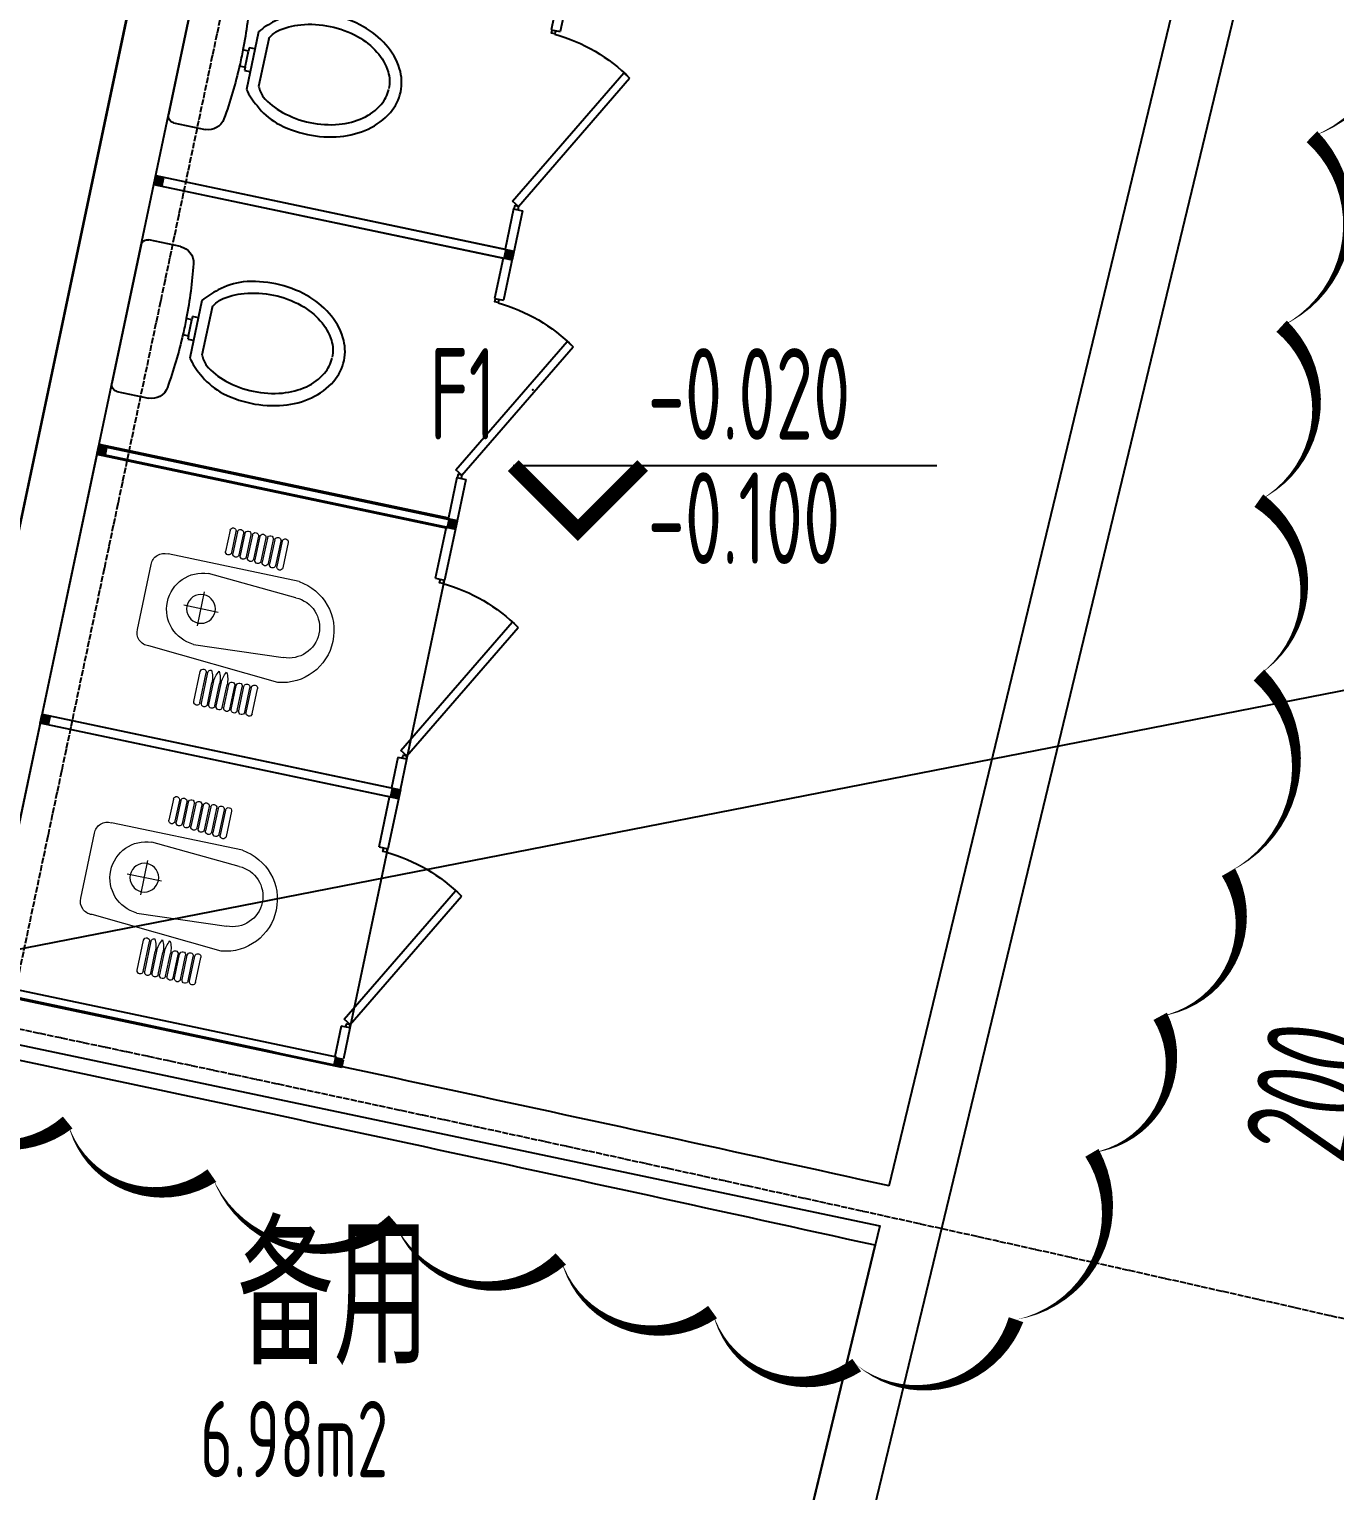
# Model space of a CAD drawing. Header units: millimetres. Extents: x 11639278 to 23698211, y -13072636 to -5537337.
# Drawn here: x 11841539 to 11845818, y -6398141 to -6393351 of the extents above; entities that cross this region are included whole.
import ezdxf
from ezdxf.enums import TextEntityAlignment as Align

# ---------------------------------------------------------------- set-up
doc = ezdxf.new("R2010")
doc.units = ezdxf.units.MM
doc.header["$LTSCALE"] = 10
for name, pattern in [('A2-RD-F1（少）$0$AUDIT_I_130807214254-2', [0]), ('A2-RG-AXIS$0$CENTER', [2, 1.25, -0.25, 0.25, -0.25]), ('A2-RG-AXIS$0$DOTE', [2.4200000000000004, 2, -0.2, 0.02, -0.2])]:
    doc.linetypes.add(name, pattern=pattern)
for name, color, linetype in [('A2-RB-F1$0$A-DIMS-100', 1, 'Continuous'), ('A2-RD-F1（少）$0$A-1-1-X-toilel$0$A-FIXT', 55, 'Continuous'), ('A2-RD-F1（少）$0$B1-WC-FIXT', 55, 'A2-RD-F1（少）$0$AUDIT_I_130807214254-2'), ('A2-RG-AXIS$0$A-GRID', 1, 'A2-RG-AXIS$0$CENTER'), ('A2-RI-F1$0$$3$A-WALL', 7, 'Continuous'), ('A2-RI-F1$0$A-1-1-X-toilel$0$A-FIXT', 55, 'Continuous'), ('A2-RI-F1$0$A-SYMB', 4, 'Continuous'), ('A2-RI-F1$0$A-SYMB-AREA', 4, 'Continuous'), ('A2-RI-F1$0$A-SYMB-NAME', 4, 'Continuous'), ('A2-RI-F1$0$A-WALL', 7, 'Continuous'), ('A2-RS-F1$0$A-HATH-GRAY', 8, 'Continuous')]:
    doc.layers.add(name, color=color, linetype=linetype)
doc.layers.add('A2-RD-F1（少）$0$A-X-AREA', color=6, linetype='Continuous', plot=False)
doc.styles.add('A2-RB-F1$0$XD2008', font='hzs.shx', dxfattribs={"width": 0.7, "bigfont": 'hztxt.shx'})
doc.styles.add('A2-RI-F1$0$ECADI', font='hzs.shx', dxfattribs={"width": 0.7, "bigfont": 'hztxt.shx'})
doc.styles.add('A2-RI-F1$0$XD2008', font='hzs.shx', dxfattribs={"width": 0.7, "bigfont": 'hztxt.shx'})
doc.dimstyles.new('A2-RB-F1$0$XD100$0', dxfattribs={"dimscale": 100, "dimtxt": 3.5, "dimasz": 1, "dimexe": 1, "dimexo": 2, "dimgap": 0.5, "dimtad": 1, "dimdec": 0, "dimdsep": 46, "dimtxsty": 'A2-RB-F1$0$XD2008', "dimblk1": 'A2-RB-F1$0$_ArchTick', "dimblk2": 'A2-RB-F1$0$_ArchTick', "dimsah": 1, "dimcen": 2.5, "dimclrt": 4, "dimaunit": 1, "dimadec": 0, "dimazin": 0, "dimtfac": 1, "dimtdec": 0, "dimtix": 1, "dimtmove": 1, "dimatfit": 3, "dimfxl": 0, "dimtolj": 1, "dimtzin": 0, "dimarcsym": 0})

# ---------------------------------------------------------------- blocks, each defined once
blk = doc.blocks.new('A2-RS-F1')
at = {"layer": 'A2-RS-F1$0$A-HATH-GRAY', "ltscale": 3}
h = blk.add_hatch(color=256, dxfattribs=at)
h.paths.add_polyline_path([(11790490.65924199, -6377046.489880169), (11789491.3032713, -6377010.621266499), (11789445.17112454, -6378310.198236045), (11790444.54168875, -6378345.673232787)], flags=16)
h.paths.add_polyline_path([(11794711.10463453, -6377235.625744862), (11794112.34099576, -6377197.127629422), (11794061.00455762, -6377995.566517969), (11794659.76819639, -6378034.064633409)], flags=0)
h.paths.add_polyline_path([(11794483.29897179, -6380778.701711025), (11793884.53533302, -6380740.203595584), (11793833.19889488, -6381538.642484131), (11794431.96253365, -6381577.140599572)], flags=0)
h.paths.add_polyline_path([(11793886.50934744, -6390060.608707702), (11793287.74570867, -6390022.110592261), (11793236.40927053, -6390820.549480808), (11793835.1729093, -6390859.047596249)], flags=0)
h.paths.add_polyline_path([(11793658.70338243, -6393603.689374982), (11793059.93974367, -6393565.191259542), (11793008.60330553, -6394363.630148089), (11793607.36694429, -6394402.128263529)], flags=0)
h.paths.add_polyline_path([(11789926.49201458, -6392936.47777631), (11788927.13604389, -6392900.609162641), (11788881.00389713, -6394200.186132187), (11789880.37446134, -6394235.661128929)], flags=16)
h.paths.add_polyline_path([(11781272.00868585, -6392739.216309976), (11780272.03490172, -6392732.050791884), (11780263.22846494, -6394032.416479454), (11781263.2055371, -6394039.188123904)], flags=16)
h.paths.add_polyline_path([(11772615.42466172, -6392790.735593002), (11771615.65744847, -6392812.286298356), (11771644.19337135, -6394112.368671072), (11772643.95256158, -6394090.42416007)], flags=16)
h.paths.add_polyline_path([(11771835.59331268, -6400549.446265211, 1), (11772735.59328884, -6400549.446265211, 1)])
h.paths.add_polyline_path([(11789601.82287498, -6400663.664113253, 1), (11788701.82289882, -6400663.664113253, 1)], flags=0)
h.paths.add_polyline_path([(11797125.53371406, -6401083.915709294, 1), (11798025.53369022, -6401083.915709294, 1)], flags=0)
h.paths.add_polyline_path([(11772266.5069368, -6376894.564468444), (11771266.73972355, -6376916.115173798), (11771295.27564643, -6378216.197546514), (11772295.03483666, -6378194.253035512)], flags=16)
h.paths.add_polyline_path([(11781379.67783259, -6376839.580862745), (11780379.70404846, -6376832.415344653), (11780370.89761168, -6378132.781032223), (11781370.87468383, -6378139.552676673)], flags=16)
h.paths.add_polyline_path([(11752826.49415712, -6385565.984623466), (11752029.01344788, -6385629.423715467), (11752187.61117789, -6387623.125488561), (11752985.09188712, -6387559.68639656)], flags=17)
h.paths.add_polyline_path([(11757362.77734912, -6385212.863826217), (11756565.29663988, -6385276.302918219), (11756723.90089429, -6387270.086708404), (11757521.23378404, -6387204.789405802)], flags=17)
h.paths.add_polyline_path([(11762965.14824347, -6393140.851265624), (11763031.00361343, -6394439.578159787), (11764029.72045525, -6394388.935590206), (11763963.86508529, -6393090.208696045)])
h.paths.add_polyline_path([(11793008.60330553, -6394363.630148089), (11793607.36694429, -6394402.128263529), (11793658.70338243, -6393603.689374982), (11793059.93974367, -6393565.191259542)], flags=17)
h.paths.add_polyline_path([(11793236.40927053, -6390820.549480808), (11793835.1729093, -6390859.047596249), (11793886.50934744, -6390060.608707702), (11793287.74570867, -6390022.110592261)], flags=17)
h.paths.add_polyline_path([(11793833.19889488, -6381538.642484131), (11794431.96253365, -6381577.140599572), (11794483.29897179, -6380778.701711025), (11793884.53533302, -6380740.203595584)], flags=17)
h.paths.add_polyline_path([(11794061.00455762, -6377995.566517969), (11794659.76819639, -6378034.064633409), (11794711.10463453, -6377235.625744862), (11794112.34099576, -6377197.127629422)], flags=17)
h.paths.add_polyline_path([(11762159.93138714, -6377261.253480596), (11762225.7867571, -6378559.980374758), (11763224.50359892, -6378509.337805177), (11763158.64822897, -6377210.610911016)], flags=17)
edge = h.paths.add_edge_path(flags=16)
edge.add_arc((11772285.59330076, -6400549.446265211), 449.999988079071, 0, 360)
edge = h.paths.add_edge_path(flags=16)
edge.add_arc((11789151.8228869, -6400663.664113253), 449.999988079071, 0, 360)
edge = h.paths.add_edge_path()
edge.add_arc((11763856.97305767, -6400855.586584635), 449.999988079071, 0, 360)
edge = h.paths.add_edge_path(flags=17)
edge.add_arc((11797575.53370214, -6401083.915709294), 449.999988079071, 0, 360)
edge = h.paths.add_edge_path()
edge.add_arc((11755440.62286279, -6401403.617404835), 450, 0, 360)
h.paths.add_polyline_path([(11756756.1168349, -6377586.650368808), (11756914.72077755, -6379580.430239997), (11756117.24006832, -6379643.869331998), (11755958.63612566, -6377650.089460809)], flags=17)
h.paths.add_polyline_path([(11757322.63369773, -6394796.642427704), (11758119.96658747, -6394731.345125102), (11758001.1596604, -6393237.845935938), (11757203.67895116, -6393301.28502794)])
h.paths.add_polyline_path([(11752786.32793951, -6395149.47954925), (11753583.80864874, -6395086.040457249), (11753449.00057824, -6393391.393950119), (11752651.519869, -6393454.83304212)])
h.paths.add_polyline_path([(11751580.96783576, -6379997.127898298), (11752378.448545, -6379933.688806297), (11752219.84838827, -6377939.956527228), (11751422.36767903, -6378003.395619228)])
edge = h.paths.add_edge_path()
edge.add_line((11771615.66609192, -6392812.680089408), (11771644.19337135, -6394112.368671072))
edge.add_line((11771644.19337135, -6394112.368671072), (11772643.95256158, -6394090.42416007))
edge.add_line((11772643.95256158, -6394090.42416007), (11772615.42466172, -6392790.735593002))
edge.add_line((11772615.42466172, -6392790.735593002), (11771615.65682784, -6392812.286311734))
edge.add_line((11780272.03223428, -6392732.44466875), (11780263.22846494, -6394032.416479454))
edge.add_line((11780263.22846494, -6394032.416479454), (11781263.2055371, -6394039.188123904))
edge.add_line((11781263.2055371, -6394039.188123904), (11781272.00868585, -6392739.216309976))
edge.add_line((11781272.00868585, -6392739.216309976), (11780272.03428096, -6392732.050787436))
edge.add_line((11788927.1220706, -6392901.002800607), (11788881.00389713, -6394200.186132187))
edge.add_line((11788881.00389713, -6394200.186132187), (11789880.37446134, -6394235.661128929))
edge.add_line((11789880.37446134, -6394235.661128929), (11789926.49201458, -6392936.47777631))
edge.add_line((11789926.49201458, -6392936.47777631), (11788927.13542351, -6392900.609140375))
edge.add_line((11789491.28929801, -6377011.014904466), (11789445.17112454, -6378310.198236045))
edge.add_line((11789445.17112454, -6378310.198236045), (11790444.54168875, -6378345.673232787))
edge.add_line((11790444.54168875, -6378345.673232787), (11790490.65924199, -6377046.489880169))
edge.add_line((11790490.65924199, -6377046.489880169), (11789491.30265092, -6377010.621244233))
edge.add_line((11780379.70138101, -6376832.809221519), (11780370.89761168, -6378132.781032223))
edge.add_line((11780370.89761168, -6378132.781032223), (11781370.87468383, -6378139.552676673))
edge.add_line((11781370.87468383, -6378139.552676673), (11781379.67783259, -6376839.580862745))
edge.add_line((11781379.67783259, -6376839.580862745), (11780379.7034277, -6376832.415340205))
edge.add_line((11771266.74836699, -6376916.50896485), (11771295.27564643, -6378216.197546514))
edge.add_line((11771295.27564643, -6378216.197546514), (11772295.03483666, -6378194.253035512))
edge.add_line((11772295.03483666, -6378194.253035512), (11772266.5069368, -6376894.564468444))
edge.add_line((11772266.5069368, -6376894.564468444), (11771266.73910292, -6376916.115187177))
edge.add_line((11756723.90089429, -6387270.086708404), (11757521.23378404, -6387204.789405802))
edge.add_line((11756565.29663988, -6385276.302918219), (11757362.77734911, -6385212.863826217))
edge.add_line((11756565.29663988, -6385276.302918219), (11756723.90089429, -6387270.086708404))
edge.add_line((11752187.61117789, -6387623.125488561), (11752985.09188712, -6387559.68639656))
edge.add_line((11752029.01344788, -6385629.423715467), (11752826.49415712, -6385565.984623466))
edge.add_line((11752029.01344788, -6385629.423715467), (11752187.61372639, -6387623.157525281))
edge.add_line((11752826.49415712, -6385565.984623466), (11752985.09188712, -6387559.68639656))
edge.add_line((11757362.16569091, -6385205.17478771), (11757521.23378404, -6387204.789405802))
edge = h.paths.add_edge_path()
edge.add_arc((11847549.46273949, -6408655.214648793), 450, 0, 360)
h.paths.add_polyline_path([(11818747.08590352, -6372607.465949093), (11817357.24755043, -6372439.086492037), (11817138.82858831, -6374225.786506399), (11818528.66694141, -6374394.165963455)])
h.paths.add_polyline_path([(11827964.18985066, -6373889.091342508), (11826579.7594245, -6373680.873465245), (11826310.12718077, -6375460.565078269), (11827694.55760693, -6375668.782955533)])
h.paths.add_polyline_path([(11837140.69266675, -6375434.848402199), (11835762.81185892, -6375186.963814738), (11835442.18868986, -6376958.179376942), (11836820.0694977, -6377206.063964403)])
h.paths.add_polyline_path([(11814457.2226755, -6396161.729004352), (11815846.87749896, -6396331.609761432), (11816041.01757592, -6394743.509384341), (11814651.43042465, -6394573.081353133)])
h.paths.add_polyline_path([(11851385.01730044, -6401917.463662516), (11850605.41993879, -6401737.765077815), (11850371.09177984, -6402709.973765338), (11851150.68914149, -6402889.672350037)])
h.paths.add_polyline_path([(11846959.82680723, -6400859.04400699), (11846180.22944558, -6400679.345422289), (11845945.90128663, -6401651.554109812), (11846725.49864828, -6401831.252694511)])
h.paths.add_polyline_path([(11841338.16658373, -6400630.089525286), (11839968.28479601, -6400341.257588528), (11840298.36252463, -6398775.753877172), (11841668.35733187, -6399064.046077805)])
h.paths.add_polyline_path([(11831505.78589485, -6398704.013841973), (11832883.39729452, -6398953.386718429), (11833168.38112823, -6397379.049590709), (11831790.86870509, -6397129.134227252)])
h.paths.add_polyline_path([(11822999.75763769, -6397310.462666017), (11824383.96141723, -6397520.176510883), (11824623.62282845, -6395938.305597956), (11823239.50240787, -6395728.046647794)])
h.paths.add_polyline_path([(11806985.09511734, -6395311.296945799), (11806188.54669958, -6395237.063407816), (11806299.92049076, -6394041.988788532), (11807096.44551313, -6394116.473366143)])
h.paths.add_polyline_path([(11800592.0339871, -6394828.716624237), (11801190.79762586, -6394867.214739674), (11801242.134064, -6394068.77585113), (11800643.37042524, -6394030.277735691)])
h.paths.add_polyline_path([(11793008.60330553, -6394363.630148089), (11793607.36694429, -6394402.128263529), (11793658.70338243, -6393603.689374982), (11793059.93974367, -6393565.191259542)], flags=17)
h.paths.add_polyline_path([(11800819.82429773, -6391285.87943023), (11801418.5879365, -6391324.377545667), (11801469.92437464, -6390525.938657123), (11800871.16073588, -6390487.440541684)])
h.paths.add_polyline_path([(11793236.40927053, -6390820.549480808), (11793835.1729093, -6390859.047596249), (11793886.50934744, -6390060.608707702), (11793287.74570867, -6390022.110592261)], flags=17)
h.paths.add_polyline_path([(11853036.96933298, -6395063.647524455), (11853271.29749193, -6394091.438836934), (11852491.70013029, -6393911.740252233), (11852257.37197134, -6394883.948939756)])
h.paths.add_polyline_path([(11854911.53078619, -6387286.24280164), (11855145.85894514, -6386314.03411412), (11854366.2615835, -6386134.335529419), (11854131.93342455, -6387106.544216941)])
h.paths.add_polyline_path([(11846269.02681059, -6377243.462396342), (11844898.83191125, -6376956.115520435), (11844527.48222358, -6378717.394372237), (11845897.67712293, -6379004.741248144)])
h.paths.add_polyline_path([(11848611.82646362, -6394005.030281416), (11848846.15462257, -6393032.821593896), (11848066.55726093, -6392853.123009195), (11847832.22910198, -6393825.331696717)])
h.paths.add_polyline_path([(11850486.43372208, -6386227.435516321), (11850720.76188103, -6385255.226828801), (11849941.16451938, -6385075.5282441), (11849706.83636043, -6386047.736931622)])
h.paths.add_polyline_path([(11843712.14771581, -6384523.328557155), (11844299.24032355, -6384647.111714084), (11844423.02348047, -6384060.019106346), (11843835.93087274, -6383936.235949417)])
h.paths.add_polyline_path([(11842061.70562338, -6392351.229993655), (11842648.79823112, -6392475.013150584), (11842772.58138805, -6391887.920542846), (11842185.48878032, -6391764.137385917)])
h.paths.add_polyline_path([(11808357.3904833, -6373042.390635182), (11808954.80179662, -6373098.065788672), (11809029.04345859, -6372301.430198045), (11808431.63214527, -6372245.755044556)])
h.paths.add_polyline_path([(11793833.19889488, -6381538.642484131), (11794431.96253365, -6381577.140599572), (11794483.29897179, -6380778.701711025), (11793884.53533302, -6380740.203595584)], flags=17)
h.paths.add_polyline_path([(11801416.57157933, -6382004.630992735), (11802015.3352181, -6382043.129108172), (11802066.67165624, -6381244.690219628), (11801467.90801747, -6381206.192104189)])
h.paths.add_polyline_path([(11801644.36177372, -6378461.795606661), (11802243.12541248, -6378500.293722101), (11802294.46185062, -6377701.854833554), (11801695.69821186, -6377663.356718114)])
h.paths.add_polyline_path([(11794061.00455762, -6377995.566517969), (11794659.76819639, -6378034.064633409), (11794711.10463453, -6377235.625744862), (11794112.34099576, -6377197.127629422)], flags=17)
h.paths.add_polyline_path([(11808460.48668476, -6379479.897142787), (11807663.938267, -6379405.663604804), (11807775.31205818, -6378210.58898552), (11808571.83708055, -6378285.073563132)])
edge = h.paths.add_edge_path(flags=16)
edge.add_arc((11772285.59330076, -6400549.446265211), 449.999988079071, 0, 360)
edge = h.paths.add_edge_path(flags=17)
edge.add_arc((11789151.8228869, -6400663.664113253), 449.999988079071, 0, 360)
edge = h.paths.add_edge_path(flags=17)
edge.add_arc((11797575.53370214, -6401083.915709294), 449.999988079071, 0, 360)
edge = h.paths.add_edge_path()
edge.add_arc((11805983.68059895, -6401745.884138802), 449.999988079071, 0, 360)
edge = h.paths.add_edge_path()
edge.add_arc((11814369.37384068, -6402649.0028648), 449.999988079071, 0, 360)
edge = h.paths.add_edge_path()
edge.add_arc((11822725.66810348, -6403792.544332979), 449.999988079071, 0, 360)
edge = h.paths.add_edge_path()
edge.add_arc((11831045.68223906, -6405175.541482564), 449.999988079071, 0, 360)
edge = h.paths.add_edge_path()
edge.add_arc((11839322.55837192, -6406796.881442009), 450, 0, 360)
edge = h.paths.add_edge_path(flags=17)
edge.add_line((11771615.66609192, -6392812.680089408), (11771644.19337135, -6394112.368671072))
edge.add_line((11771644.19337135, -6394112.368671072), (11772643.95256158, -6394090.42416007))
edge.add_line((11772643.95256158, -6394090.42416007), (11772615.42466172, -6392790.735593002))
edge.add_line((11772615.42466172, -6392790.735593002), (11771615.65682784, -6392812.286311734))
edge.add_line((11780272.03223428, -6392732.44466875), (11780263.22846494, -6394032.416479454))
edge.add_line((11780263.22846494, -6394032.416479454), (11781263.2055371, -6394039.188123904))
edge.add_line((11781263.2055371, -6394039.188123904), (11781272.00868585, -6392739.216309976))
edge.add_line((11781272.00868585, -6392739.216309976), (11780272.03428096, -6392732.050787436))
edge.add_line((11788927.1220706, -6392901.002800607), (11788881.00389713, -6394200.186132187))
edge.add_line((11788881.00389713, -6394200.186132187), (11789880.37446134, -6394235.661128929))
edge.add_line((11789880.37446134, -6394235.661128929), (11789926.49201458, -6392936.47777631))
edge.add_line((11789926.49201458, -6392936.47777631), (11788927.13542351, -6392900.609140375))
edge.add_line((11789491.28929801, -6377011.014904466), (11789445.17112454, -6378310.198236045))
edge.add_line((11789445.17112454, -6378310.198236045), (11790444.54168875, -6378345.673232787))
edge.add_line((11790444.54168875, -6378345.673232787), (11790490.65924199, -6377046.489880169))
edge.add_line((11790490.65924199, -6377046.489880169), (11789491.30265092, -6377010.621244233))
edge.add_line((11780379.70138101, -6376832.809221519), (11780370.89761168, -6378132.781032223))
edge.add_line((11780370.89761168, -6378132.781032223), (11781370.87468383, -6378139.552676673))
edge.add_line((11781370.87468383, -6378139.552676673), (11781379.67783259, -6376839.580862745))
edge.add_line((11781379.67783259, -6376839.580862745), (11780379.7034277, -6376832.415340205))
edge.add_line((11771266.74836699, -6376916.50896485), (11771295.27564643, -6378216.197546514))
edge.add_line((11771295.27564643, -6378216.197546514), (11772295.03483666, -6378194.253035512))
edge.add_line((11772295.03483666, -6378194.253035512), (11772266.5069368, -6376894.564468444))
edge.add_line((11772266.5069368, -6376894.564468444), (11771266.73910292, -6376916.115187177))
edge = h.paths.add_edge_path()
edge.add_arc((11780719.54132999, -6400485.442410535), 449.999988079071, 0, 360)
blk = doc.blocks.new('A2-RI-F1$0$ECADI-TAG-HGHT（国标）')
at = {"color": 1}
blk.add_line((-2.121320343559546, 2.121320343559546), (11.76789873223262, 2.121320343559546), dxfattribs=at)
at = {"color": 1, "const_width": 0.5}
blk.add_lwpolyline([(-2.121320343559546, 2.121320343559546), (0, 0), (2.121320343559546, 2.121320343559546)], dxfattribs=at)
at = {"color": 1}
blk.add_point((-1.480769230769231, 4.6), dxfattribs=at)
at = {"style": 'A2-RI-F1$0$XD2008', "width": 0.7}
blk.add_attdef('FL', text='', height=3, dxfattribs=at).set_placement((-2.688785023899595, 2.967328765217609), align=Align.RIGHT)
for tag, p in [('F.F.L.', (2.283611041903605, 2.967328765217609)), ('T.O.S.', (2.283611041903605, -1.104423031572336))]:
    blk.add_attdef(tag, p, '', height=3, dxfattribs=at)
blk = doc.blocks.new('A2-RI-F1$0$A-1-1-X-toilel$0$A-1-10-01~10(B1~wd)$0$A1088D2A')
at = {"layer": 'A2-RI-F1$0$A-1-1-X-toilel$0$A-FIXT'}
for p, q in [((-0.4300000000000068, 0), (0.4300000000000068, 0)), ((-0.4699999999999704, -0.235336267095184), (-0.4700000000000131, -0.0400000000000027)), ((0.4700000000000131, -0.03999999999999559), (0.4700000000000273, -0.2353362670951911)), ((-0.1762938147833138, -0.4309881117825811), (0.1809100379928869, -0.4309881117825811)), ((-0.06999999999997897, -0.3957167111844802), (-0.04999999999996874, -0.3957167111844767)), ((-0.06999999999999318, -0.4309881117825811), (-0.06999999999997897, -0.3957167111844802)), ((-0.04999999999996874, -0.3957167111844767), (-0.04999999999998295, -0.3605386372609218)), ((0.04999999999999716, -0.3957167111844802), (-0.04999999999996874, -0.3957167111844767)), ((0.05000000000001137, -0.3605386372609218), (0.04999999999999716, -0.3957167111844802)), ((0.04999999999999716, -0.3957167111844802), (0.07000000000000739, -0.3957167111844802)), ((0.07000000000000739, -0.3957167111844802), (0.07000000000000739, -0.4309881117825811)), ((-0.1484167180438694, -0.4997169248503378), (0.1484167180438694, -0.4997169248503378))]:
    blk.add_line(p, q, dxfattribs=at)
for points in [[(0.002308111604786557, -1.35, -0.128380851963308), (-0.133145106430043, -1.314637976685676, -0.106267858386305), (-0.2593697823085719, -1.203377380979279, -0.0850651022026369), (-0.3381833015746485, -1.047009278842657, -0.07442225656738125), (-0.367760314940713, -0.8493990655887919, -0.07442225656738106), (-0.3381833015746487, -0.6517888523349271, -0.09398519693808477), (-0.2593697823085721, -0.5142866828826407, -0.0738717931688168), (-0.1762938147833138, -0.4309881117825811, -0.1309213330563596)], [(0.180910037992887, -0.4309881117825811, -0.07387179316881685), (0.2639860055181452, -0.5142866828826407, -0.09398519693808455), (0.3427995247842218, -0.6517888523349271, -0.0744222565673809), (0.3723765381502862, -0.8493990655887919, -0.07442225656738098), (0.3427995247842218, -1.047009278842656, -0.08506510220263751), (0.2639860055181452, -1.203377380979279, -0.106267858386305), (0.1377613296396161, -1.314637976685676, -0.1283808519633083), (0.002308111604786557, -1.35, -0.1309213330563591)], [(-0.1484167180438695, -0.4997169248503378, 0.07365400395430324), (-0.2043185169707629, -0.5395298440589007, 0.08506510220264732), (-0.2718499929185088, -0.6735140745154038, 0.07442225656737694), (-0.298175316120222, -0.8493990655887919, 0.07442225656738169), (-0.2718499929185058, -1.02528405666219, 0.08506510220263948), (-0.2043185169707648, -1.15926828711868, 0.1062678583862979), (-0.1014907335803409, -1.249905718790097, 0.1283808519633133), (-0.00230811160478661, -1.275798777969936, 0.1313960865787941)], [(0.1484167180438695, -0.4997169248503378, -0.07365400395430324), (0.2043185169707629, -0.5395298440589007, -0.08506510220264732), (0.2718499929185088, -0.6735140745154038, -0.07442225656737694), (0.298175316120222, -0.8493990655887919, -0.07442225656738169), (0.2718499929185058, -1.02528405666219, -0.08506510220263948), (0.2043185169707648, -1.15926828711868, -0.1062678583862979), (0.1014907335803409, -1.249905718790097, -0.1283808519633133), (0.002308111604786609, -1.275798777969936, -0.1313960865787941)]]:
    blk.add_lwpolyline(points, format="xyb", dxfattribs=at)
for centre, radius, start, end in [((-0.4300000000000104, -0.0400000000000027), 0.0400000000000027, 89.99999999999491, 180), ((0.4300000000000104, -0.0400000000000027), 0.0400000000000027, 1.017777498068325e-11, 90.0000000000051), ((-0.3699999999999424, -0.2353362670952195), 0.1000000000000286, 179.9999999999796, 262.0681383419005), ((0.3700000000000063, -0.2353362670952266), 0.100000000000021, 277.931861658096, 2.035554996136651e-11), ((9.201519754475918e-13, 2.420261888217401), 2.781250000000108, 262.068138341904, 268.9699080231065), ((-8.704157186678607e-13, 2.420261888217535), 2.781250000000242, 271.0300919768929, 277.9318616580958), ((2.842084206866602e-14, 2.420261888217462), 2.781250000000046, 268.969908023125, 271.0300919768748)]:
    blk.add_arc(centre, radius, start, end, dxfattribs=at)
blk = doc.blocks.new('A2-RI-F1$0$A-1-1-X-toilel$0$A-1-10-01~10(B1~wd)$0$A1088D2B')
at = {"layer": 'A2-RI-F1$0$A-1-1-X-toilel$0$A-FIXT'}
for p, q in [((-464.9999999981374, 1.862645149230957e-09), (-464.9999999990687, -1199.999999998137)), ((-434.9999999995343, 0), (-434.9999999995343, -1169.999999998137)), ((435.0000000004657, 1.862645149230957e-09), (435, -1170)), ((465.0000000018626, 1.862645149230957e-09), (465.0000000009313, -1199.999999998137)), ((-434.9999999995343, -1169.999999998137), (-299.9999999995343, -1169.999999998137)), ((-299.9999999995343, -1169.999999998137), (-299.9999999995343, -1199.999999998137)), ((275.9473693557084, -1161.37165581435), (-210.928655854892, -1431.370899828151)), ((289.0723326075822, -1184.10475901328), (-197.8036926058121, -1454.104003025219)), ((289.0723326075822, -1184.10475901328), (275.9473693557084, -1161.37165581435)), ((300, -1170), (435, -1170)), ((300, -1170), (300.0000000004657, -1200)), ((-464.9999999990687, -1199.999999998137), (-299.9999999995343, -1199.999999998137)), ((300.0000000004657, -1200), (465.0000000009313, -1199.999999998137)), ((-197.8036926058121, -1454.104003025219), (-210.928655854892, -1431.370899828151))]:
    blk.add_line(p, q, dxfattribs=at)
for points in [[(-299.8403159976006, -1184.104759017006), (-289.0723326052539, -1184.104759018868), (-289.0723326052539, -1172.58912345022), (-299.8403159994632, -1172.589123448357)], [(299.9916840009391, -1172.589123448357), (288.001930186525, -1172.589123448357), (288.001930185128, -1184.104759017006), (299.9916840018705, -1184.104759017006)]]:
    blk.add_lwpolyline(points, dxfattribs=at)
blk.add_arc((270.5307652298361, -1147.272712593898), 559.8951733866269, 183.7718594296979, 213.2309813129045, dxfattribs=at)
for points in [[(-464.9999999981374, -30), (-434.9999999990687, -29.99999999813735), (-464.9999999981374, 1.862645149230957e-09), (-434.9999999995343, 0)], [(435.0000000004657, -29.99999999813735), (465, -29.99999999813735), (435.0000000004657, 1.862645149230957e-09), (465.0000000018626, 1.862645149230957e-09)], [(-464.9999999990687, -1199.999999998137), (-434.9999999981374, -1200), (-465, -1169.999999998137), (-434.9999999995343, -1169.999999998137)], [(435.0000000018626, -1199.999999998137), (465.0000000009313, -1199.999999998137), (435, -1170), (465.0000000004657, -1169.999999998137)]]:
    blk.add_trace(points, dxfattribs=at)
at = {"layer": 'A2-RI-F1$0$A-1-1-X-toilel$0$A-FIXT', "xscale": 540, "yscale": 540, "zscale": 540}
blk.add_blockref('A2-RI-F1$0$A-1-1-X-toilel$0$A-1-10-01~10(B1~wd)$0$A1088D2A', (1.862645149230957e-09, 1.862645149230957e-09), dxfattribs=at)
blk = doc.blocks.new('A2-RI-F1$0$5erhfh')
at = {"layer": 'A2-RI-F1$0$A-SYMB-AREA', "style": 'A2-RI-F1$0$ECADI', "width": 0.7}
blk.add_attdef('340M2', text='', height=2.5, dxfattribs=at).set_placement((0, 1.25), align=Align.MIDDLE_LEFT)
at = {"layer": 'A2-RI-F1$0$A-SYMB-NAME', "style": 'A2-RI-F1$0$ECADI', "width": 0.7}
blk.add_attdef('CHINESENAME', (-12.29193252821193, 3.0875), '', height=4.5, dxfattribs=at)
blk = doc.blocks.new('A2-RI-F1')
at = {"layer": 'A2-RI-F1$0$$3$A-WALL'}
for p, q in [((11844240.45932549, -6398484.740148447), (11846425.59355603, -6389418.793651081)), ((11844358.30494888, -6397142.261755071), (11846115.99893729, -6389849.730506891)), ((11844045.66301242, -6398439.388050196), (11844311.43312203, -6397336.729201722))]:
    blk.add_line(p, q, dxfattribs=at)
for radius, start, end in [(304200.0000019222, 77.54115373239406, 78.11299171536373), (304000.0000019222, 77.54187256315855, 78.11300533370806)]:
    blk.add_arc((11778730.70926395, -6694178.721951074), radius, start, end, dxfattribs=at)
at = {"layer": 'A2-RI-F1$0$A-WALL'}
for p, q in [((11840689.32018548, -6398858.024294406), (11844919.16517357, -6378799.345952042)), ((11841390.52642652, -6396502.0730276), (11842937.65090621, -6389165.333175167))]:
    blk.add_line(p, q, dxfattribs=at)
at = {"layer": 'Defpoints'}
blk.add_line((11837017.84348991, -6397241.247440227), (11863125.45665373, -6392146.884389924), dxfattribs=at)
blk.add_lwpolyline([(11841142.81015791, -6396785.246232793, 0, 50, 0.52056705), (11841665.06659369, -6396934.366898731, 0, 50, 0.52056705), (11841665.06659369, -6396934.366898731, 0, 50, 0.52056705), (11842137.58280078, -6397108.340397603, 0, 50, 0.52056705), (11842137.58280078, -6397108.340397603, 0, 50, 0.52056705), (11842734.44558823, -6397257.461063542, 0, 50, 0.52056705), (11842734.44558823, -6397257.461063542, 0, 50, 0.52056705), (11843281.568147, -6397381.72889654, 0, 50, 0.52056705), (11843281.568147, -6397381.72889654, 0, 50, 0.52056705), (11843778.95446844, -6397555.702395415, 0, 50, 0.52056705), (11843778.95446844, -6397555.702395415, 0, 50, 0.52056705), (11844251.47466688, -6397729.675894287, 0, 50, 0.52056705), (11844251.47466688, -6397729.675894287, 0, 50, 0.52056705), (11844773.7271113, -6397580.555228352, 0, 50, 0.52056705), (11844773.7271113, -6397580.555228352, 0, 50, 0.52056705), (11845022.42027202, -6397033.780064636, 0, 50, 0.52056705), (11845022.42027202, -6397033.780064636, 0, 50, 0.52056705), (11845246.24730975, -6396586.418066824, 0, 50, 0.52056705), (11845246.24730975, -6396586.418066824, 0, 50, 0.52056705), (11845470.07035612, -6396114.203236078, 0, 50, 0.52056705), (11845470.07035612, -6396114.203236078, 0, 50, 0.52056705), (11845569.54682214, -6395468.013072298, 0, 50, 0.52056705), (11845569.54682214, -6395468.013072298, 0, 50, 0.52056705), (11845569.54682214, -6394896.385075646, 0, 50, 0.52056705), (11845569.54682214, -6394896.385075647, 0, 50, 0.52056705), (11845644.15317382, -6394324.755244836, 0, 50, 0.52056705), (11845644.15317382, -6394324.755244836, 0, 50, 0.52056705), (11845743.63363118, -6393703.419748152, 0, 50, 0.52056705), (11845743.63363118, -6393703.419748153, 0, 50, 0.52056705), (11845917.71644887, -6393057.229584372, 0, 50, 0.52056705)], format="xyseb", dxfattribs=at)
blk.add_blockref('A2-RS-F1', (0, 0))
ref = blk.add_blockref('A2-RI-F1$0$5erhfh', (11843450.73327752, -6398035.600864664), dxfattribs=dict(xscale=100, yscale=100, zscale=100))
ref.add_attrib('340M2', '6.98m2', (11842099, -6398097.001194254), dxfattribs={"layer": 'A2-RI-F1$0$A-SYMB-AREA', "height": 250, "style": 'A2-RI-F1$0$ECADI', "width": 0.7})
ref.add_attrib('CHINESENAME', '备用', (11842221.54002472, -6397726.850864545), dxfattribs={"layer": 'A2-RI-F1$0$A-SYMB-NAME', "height": 450, "style": 'A2-RI-F1$0$ECADI', "width": 0.7})
at = {"layer": 'A2-RI-F1$0$A-1-1-X-toilel$0$A-FIXT', "xscale": -1, "rotation": 78.09342839996151}
for p in [(11842043.5178484, -6393405.166958499), (11841857.83307566, -6394285.803753763)]:
    blk.add_blockref('A2-RI-F1$0$A-1-1-X-toilel$0$A-1-10-01~10(B1~wd)$0$A1088D2B', p, dxfattribs=at)
at = {"layer": 'A2-RI-F1$0$A-SYMB', "xscale": 99.99999999989086, "yscale": 99.99999999989086, "zscale": 99.99999999989086}
blk.add_blockref('A2-RI-F1$0$ECADI-TAG-HGHT（国标）', (11843337.80194847, -6394993.367965644), dxfattribs=at).add_auto_attribs({'F.F.L.': '-0.020', 'T.O.S.': '-0.100', 'FL': 'F1'})
blk = doc.blocks.new('A2-RG-AXIS')
at = {"layer": 'A2-RG-AXIS$0$A-GRID', "linetype": 'A2-RG-AXIS$0$DOTE'}
blk.add_line((11846048.11610905, -6374898.19210795), (11837754.64705038, -6414233.385178952), dxfattribs=at)
for radius, end in [(308699.9999999902, 95.4076440106419), (304099.9999999902, 95.40764399720393), (300799.9999999902, 95.40764398384447)]:
    blk.add_arc((11778730.70926435, -6694178.721949182), radius, 75.58928463849298, end, dxfattribs=at)
blk = doc.blocks.new('A2-RB-F1$0$_ArchTick')
at = {"color": 0, "linetype": 'ByBlock', "const_width": 0.4}
blk.add_lwpolyline([(-0.5, -0.5), (0.5, 0.5)], dxfattribs=at)
blk = doc.blocks.new('*D932')
at = {"layer": 'A2-RB-F1$0$A-DIMS-100', "color": 0, "lineweight": -2, "transparency": 16777216}
for p, q in [((11845872.80752305, -6397236.598738884), (11846037.78874545, -6396525.486092211)), ((11846481.10459088, -6397616.561198615), (11845872.80752305, -6397236.598738884)), ((11847308.59347166, -6397704.977646409), (11846406.49208556, -6397495.686207004)), ((11846503.90477689, -6397518.286374455), (11846458.30440486, -6397714.836022774)), ((11847262.99309964, -6397901.527294727), (11846360.89171354, -6397692.235855322))]:
    blk.add_line(p, q, dxfattribs=at)
at = {"layer": 'Defpoints', "color": 0, "transparency": 16777216}
for p in [(11846458.30440486, -6397714.836022774), (11847503.41885431, -6397750.17798131), (11847457.81848229, -6397946.727629628)]:
    blk.add_point(p, dxfattribs=at)
at = {"layer": 'A2-RB-F1$0$A-DIMS-100', "color": 0, "lineweight": -2, "transparency": 16777216, "xscale": 100, "yscale": 100, "zscale": 100}
for p, rotation in [((11846503.90477689, -6397518.286374455), 76.93821279044403), ((11846458.30440486, -6397714.836022774), 256.938212790444)]:
    blk.add_blockref('A2-RB-F1$0$_ArchTick', p, dxfattribs=dict(at, rotation=rotation))
at = {"layer": 'A2-RB-F1$0$A-DIMS-100', "color": 4, "transparency": 16777216, "insert": (11845736.11957877, -6396830.192038781), "char_height": 350, "attachment_point": 5, "rotation": 76.93821279044403, "style": 'A2-RB-F1$0$XD2008'}
blk.add_mtext('\\A1;200', dxfattribs=at)
blk = doc.blocks.new('A2-RD-F1（少）$0$BI-W-db')
at = {"layer": 'A2-RD-F1（少）$0$A-1-1-X-toilel$0$A-FIXT'}
for points in [[(-10400.00001796149, 6725.988182331901), (-10370.00001797639, 6725.98731939448), (-10399.9991550222, 6755.988182321656), (-10369.99915503711, 6755.987319380976)], [(-9230.000019725412, 6725.99681197945), (-9200.00001973845, 6725.99594904203), (-9229.999156789854, 6755.996811969671), (-9199.999156802893, 6755.99594902806)], [(-10400.00085850805, 5825.999999993946), (-10370.0008585155, 5825.99913705606), (-10399.99999556318, 5855.999999982771), (-10369.99999557994, 5855.99913704209)], [(-9230.000860266387, 5826.008629641961), (-9200.000860283151, 5826.007766703144), (-9229.999997327104, 5856.008629629388), (-9199.999997342005, 5856.007766690571)]]:
    blk.add_trace(points, dxfattribs=at)
at = {"layer": 'A2-RD-F1（少）$0$B1-WC-FIXT'}
for p, q in [((-10399.99999998324, 5851.400000000373), (-10399.99913821928, 6755.899999986403)), ((-9199.999159311876, 6755.908629373182), (-10399.99915943667, 6755.899999985471)), ((-10399.99915943667, 6755.899999985471), (-10399.9991594404, 6730.499999990221)), ((-9199.999159311876, 6755.908629373182), (-9199.999159306288, 6730.508629377466)), ((-10400.00001979247, 6725.988182331435), (-9225.400019662455, 6725.996811722871)), ((-9230.000730477273, 6623.509851889685), (-9230.00073047541, 6725.996777923312)), ((-9199.999999841675, 6725.996998328716), (-9199.999999852851, 6623.509851883166)), ((-9199.999999852851, 6623.509851883166), (-9230.000730477273, 6623.509851889685)), ((-9202.589123150334, 6612.582184486091), (-9225.322226349264, 6599.457221242599)), ((-9202.589123150334, 6612.582184486091), (-8932.589879283682, 6125.706159193534)), ((-9225.322226349264, 6599.457221242599), (-8955.322982478887, 6112.581195951905)), ((-9230.000730486587, 6023.509851882234), (-9230.000730480999, 5851.408761727158)), ((-9230.000730486587, 6023.509851882234), (-9199.999999856576, 6023.509851884563)), ((-9199.999999852851, 5826.008629388642), (-9199.999999856576, 6023.509851884563)), ((-10399.99999998324, 5851.400000000373), (-10399.99999998324, 5825.999999992549)), ((-10399.99999998324, 5825.999999992549), (-10399.99999998324, 5851.400000000373)), ((-9225.399867534637, 5856.008629365359), (-10399.99986766651, 5855.999999979511)), ((-10399.99999998324, 5825.999999992549), (-9199.999999852851, 5826.008629388642))]:
    blk.add_line(p, q, dxfattribs=at)
at = {"layer": 'A2-RD-F1（少）$0$B1-WC-FIXT', "color": 3}
blk.add_line((-9199.999999854714, 6623.509851883166), (-9199.999999849126, 6023.509851885028), dxfattribs=at)
at = {"layer": 'A2-RD-F1（少）$0$B1-WC-FIXT', "lineweight": 13}
for p, q in [((-9911.908578241244, 6592.418006547727), (-9911.908578241244, 6592.418006547727)), ((-9901.908578241244, 6582.418006552383), (-9901.909418780357, 6482.012385365088)), ((-9896.908578239381, 6582.418006549589), (-9896.909418776631, 6480.070637788158)), ((-9886.908578241244, 6592.418006549589), (-9886.908578241244, 6592.418006549589)), ((-9876.908578239381, 6582.418006550986), (-9876.908578241244, 6509.970637780149)), ((-9871.908578239381, 6582.418006553315), (-9871.908578237519, 6508.02889020415)), ((-9861.908578241244, 6592.418006550986), (-9861.908578241244, 6592.418006550986)), ((-9851.908578241244, 6582.418006550055), (-9851.908578241244, 6508.028890205082)), ((-9846.908578241244, 6582.418006550521), (-9846.908578239381, 6506.087142629083)), ((-9836.908578241244, 6592.418006552849), (-9836.908578241244, 6592.418006552849)), ((-9826.908578237519, 6582.418006550055), (-9826.908578239381, 6506.087142629083)), ((-9821.908578239381, 6582.418006551918), (-9821.908578243107, 6504.145395061001)), ((-9811.908578241244, 6592.418006551452), (-9811.908578241244, 6592.418006551452)), ((-9801.90857824497, 6582.418006550521), (-9801.908578241244, 6504.145395061001)), ((-9796.908578241244, 6582.418006552849), (-9796.908578239381, 6502.203647487797)), ((-9786.908578239381, 6592.418006552849), (-9786.908578239381, 6592.418006552849)), ((-9776.908578241244, 6582.418006552383), (-9776.908578241244, 6502.203647484537)), ((-9771.908578241244, 6582.418006551918), (-9771.908578241244, 6500.261899916455)), ((-9761.908578237519, 6592.418006555643), (-9761.908578237519, 6592.418006555643)), ((-9751.908578243107, 6582.418006551918), (-9751.908578243107, 6500.261899917852)), ((-9746.908578237519, 6582.418006553315), (-9746.908578239381, 6498.320152341854)), ((-9736.908578235656, 6592.418006552383), (-9736.908578235656, 6592.418006552383)), ((-9726.908578239381, 6582.418006550521), (-9726.908578239381, 6498.320152339991)), ((-9911.909418776631, 6472.012385361362), (-9911.909418776631, 6472.012385361362)), ((-9886.909418778494, 6472.012385357637), (-9886.909418778494, 6472.012385357637)), ((-9886.909418776631, 6470.070637792349), (-9886.909418776631, 6470.070637792349)), ((-9861.909418776631, 6472.012385361828), (-9861.909418776631, 6472.012385361828)), ((-9861.90941878222, 6468.128890214488), (-9861.90941878222, 6468.128890214488)), ((-9811.908578243107, 6494.145395059139), (-9811.908578243107, 6494.145395059139)), ((-9786.908578237519, 6492.203647487797), (-9786.908578237519, 6492.203647487797)), ((-9761.908578239381, 6490.261899912264), (-9761.908578239381, 6490.261899912264)), ((-9736.908578239381, 6488.32015233906), (-9736.908578239381, 6488.32015233906)), ((-9665.611415065825, 6464.537273981143), (-10104.53765258938, 6434.637273991946)), ((-9836.909418776631, 6466.187142647337), (-9836.909418776631, 6466.187142647337)), ((-10151.95577757247, 6389.198442511726), (-10151.95577756688, 6172.261645219289)), ((-9961.955777592957, 6399.381330200471), (-9665.612255590037, 6380.730043864809)), ((-9961.95577756688, 6337.861126138829), (-9961.955777568743, 6223.598961588461)), ((-9904.824695298448, 6280.730043866206), (-10019.08685984462, 6280.730043864343)), ((-9665.612255612388, 6180.730043863412), (-9961.955777598545, 6162.078757529613)), ((-9665.612255576998, 6126.82281374), (-10104.53765258007, 6126.822813740466)), ((-9911.909418776631, 6089.491726591252), (-9911.909418776631, 6089.491726591252)), ((-9911.909418776631, 6089.491726591252), (-9911.909418776631, 6089.491726591252)), ((-9886.909418776631, 6091.43347416399), (-9886.909418776631, 6091.43347416399)), ((-9886.909418776631, 6091.43347416399), (-9886.909418776631, 6091.43347416399)), ((-9886.909418774769, 6089.491726592649), (-9886.909418774769, 6089.491726592649)), ((-9886.909418774769, 6089.491726592649), (-9886.909418774769, 6089.491726592649)), ((-9871.909418776631, 6008.986105392221), (-9871.909418780357, 6083.375221736263)), ((-9871.909418776631, 6008.986105392221), (-9871.909418780357, 6083.375221736263)), ((-9861.909418784082, 6093.375221737195), (-9861.909418784082, 6093.375221737195)), ((-9861.909418784082, 6093.375221737195), (-9861.909418784082, 6093.375221737195)), ((-9861.909418780357, 6089.491726591252), (-9861.909418780357, 6089.491726591252)), ((-9861.909418780357, 6089.491726591252), (-9861.909418780357, 6089.491726591252)), ((-9851.909418778494, 6008.98610539455), (-9851.909418778494, 6083.375221737195)), ((-9851.909418778494, 6008.98610539455), (-9851.909418778494, 6083.375221737195)), ((-9846.909418772906, 6008.986105392687), (-9846.909418778494, 6085.316969311796)), ((-9846.909418772906, 6008.986105392687), (-9846.909418778494, 6085.316969311796)), ((-9836.909418780357, 6095.316969309933), (-9836.909418780357, 6095.316969309933)), ((-9836.909418780357, 6095.316969309933), (-9836.909418780357, 6095.316969309933)), ((-9826.909418778494, 6008.986105391756), (-9826.909418776631, 6085.316969312727)), ((-9826.909418778494, 6008.986105391756), (-9826.909418776631, 6085.316969312727)), ((-9821.909418780357, 6008.986105393153), (-9821.909418776631, 6087.258716881741)), ((-9821.909418780357, 6008.986105393153), (-9821.909418776631, 6087.258716881741)), ((-9811.909418776631, 6097.258716883603), (-9811.909418776631, 6097.258716883603)), ((-9811.909418776631, 6097.258716883603), (-9811.909418776631, 6097.258716883603)), ((-9801.909418778494, 6008.986105388496), (-9801.909418778494, 6087.258716883603)), ((-9801.909418778494, 6008.986105388496), (-9801.909418778494, 6087.258716883603)), ((-9796.90941878222, 6008.986105389427), (-9796.90941878222, 6089.200464454014)), ((-9796.90941878222, 6008.986105389427), (-9796.90941878222, 6089.200464454014)), ((-9786.909418776631, 6099.20046445448), (-9786.909418776631, 6099.20046445448)), ((-9786.909418776631, 6099.20046445448), (-9786.909418776631, 6099.20046445448)), ((-9776.909418776631, 6008.986105392687), (-9776.909418776631, 6089.200464457739)), ((-9776.909418776631, 6008.986105392687), (-9776.909418776631, 6089.200464457739)), ((-9771.909418776631, 6008.986105387565), (-9771.909418776631, 6091.142212030943)), ((-9771.909418776631, 6008.986105387565), (-9771.909418776631, 6091.142212030943)), ((-9761.909418778494, 6101.142212028615), (-9761.909418778494, 6101.142212028615)), ((-9761.909418778494, 6101.142212028615), (-9761.909418778494, 6101.142212028615)), ((-9751.909418778494, 6008.986105389893), (-9751.90941878222, 6091.142212029081)), ((-9751.909418778494, 6008.986105389893), (-9751.90941878222, 6091.142212029081)), ((-9746.909418784082, 6008.986105388962), (-9746.90941878222, 6093.083959604613)), ((-9746.909418784082, 6008.986105388962), (-9746.90941878222, 6093.083959604613)), ((-9736.90941878222, 6103.083959599957), (-9736.90941878222, 6103.083959599957)), ((-9736.90941878222, 6103.083959599957), (-9736.90941878222, 6103.083959599957)), ((-9726.90941878222, 6008.986105387565), (-9726.909418784082, 6093.083959603216)), ((-9726.90941878222, 6008.986105387565), (-9726.909418784082, 6093.083959603216)), ((-9921.909418772906, 6008.986105390824), (-9921.909418776631, 6079.491726591252)), ((-9921.909418772906, 6008.986105390824), (-9921.909418776631, 6079.491726591252)), ((-9901.909418776631, 6008.986105388962), (-9901.909418780357, 6079.491726595908)), ((-9901.909418776631, 6008.986105388962), (-9901.909418780357, 6079.491726595908)), ((-9896.909418776631, 6008.986105391756), (-9896.90941878222, 6081.433474162128)), ((-9896.909418776631, 6008.986105391756), (-9896.90941878222, 6081.433474162128)), ((-9876.90941878222, 6008.986105389893), (-9876.90941878222, 6081.433474165853)), ((-9876.90941878222, 6008.986105389893), (-9876.90941878222, 6081.433474165853)), ((-9911.909418784082, 5998.98610538803), (-9911.909418784082, 5998.98610538803)), ((-9911.909418784082, 5998.98610538803), (-9911.909418784082, 5998.98610538803)), ((-9886.909418778494, 5998.986105388962), (-9886.909418778494, 5998.986105388962)), ((-9886.909418778494, 5998.986105388962), (-9886.909418778494, 5998.986105388962)), ((-9861.909418785945, 5998.986105388496), (-9861.909418785945, 5998.986105388496)), ((-9861.909418785945, 5998.986105388496), (-9861.909418785945, 5998.986105388496)), ((-9836.909418776631, 5998.986105392221), (-9836.909418776631, 5998.986105392221)), ((-9836.909418776631, 5998.986105392221), (-9836.909418776631, 5998.986105392221)), ((-9811.909418776631, 5998.986105392221), (-9811.909418776631, 5998.986105392221)), ((-9811.909418776631, 5998.986105392221), (-9811.909418776631, 5998.986105392221)), ((-9786.909418774769, 5998.986105392221), (-9786.909418774769, 5998.986105392221)), ((-9786.909418774769, 5998.986105392221), (-9786.909418774769, 5998.986105392221)), ((-9761.90941878222, 5998.986105389427), (-9761.90941878222, 5998.986105389427)), ((-9761.90941878222, 5998.986105389427), (-9761.90941878222, 5998.986105389427)), ((-9736.90941878222, 5998.986105394084), (-9736.90941878222, 5998.986105394084)), ((-9736.90941878222, 5998.986105394084), (-9736.90941878222, 5998.986105394084))]:
    blk.add_line(p, q, dxfattribs=at)
at = {"layer": 'A2-RD-F1（少）$0$B1-WC-FIXT'}
for points in [[(-9214.104758715257, 6623.350167885888), (-9214.104758718982, 6612.582184489351), (-9202.589123150334, 6612.582184486091), (-9202.589123144746, 6623.350167881232)], [(-9202.589123317972, 6023.518167885952), (-9202.589123306796, 6035.507921698969), (-9214.104758875445, 6035.507921701297), (-9214.104758873582, 6023.518167887814)]]:
    blk.add_lwpolyline(points, dxfattribs=at)
at = {"layer": 'A2-RD-F1（少）$0$B1-WC-FIXT', "lineweight": 13}
blk.add_lwpolyline([(-9921.908578237519, 6582.418006550521), (-9921.909418776631, 6482.012385365088)], dxfattribs=at)
blk.add_circle((-9961.95577756688, 6280.730043868069), 47.13108227335029, dxfattribs=at)
for centre, radius, start, end in [((-9911.908578241244, 6582.418006551452), 9.999999999999991, 90, 180), ((-9911.908578241244, 6582.418006551452), 9.999999999999991, 0, 90), ((-9886.908578243107, 6582.418006552383), 9.999999999999991, 90, 180), ((-9886.908578243107, 6582.418006552383), 9.999999999999991, 0, 90), ((-9861.908578239381, 6582.418006553315), 9.999999999999991, 90, 180), ((-9861.908578239381, 6582.418006553315), 9.999999999999991, 0, 90), ((-9836.908578241244, 6582.418006551452), 9.999999999999991, 90, 180), ((-9836.908578241244, 6582.418006551452), 9.999999999999991, 0, 90), ((-9811.908578239381, 6582.418006554246), 9.999999999999991, 90, 180), ((-9811.908578239381, 6582.418006554246), 9.999999999999991, 0, 90), ((-9786.908578239381, 6582.418006550986), 9.999999999999991, 90, 180), ((-9786.908578239381, 6582.418006550986), 9.999999999999991, 0, 90), ((-9761.908578241244, 6582.418006550055), 9.999999999999991, 90, 180), ((-9761.908578241244, 6582.418006550055), 9.999999999999991, 0, 90), ((-9736.908578241244, 6582.418006550055), 9.999999999999991, 90, 180), ((-9736.908578241244, 6582.418006550055), 9.999999999999991, 0, 90), ((-9911.909418778494, 6482.012385362759), 9.999999999999991, 180, 270), ((-9911.909418778494, 6482.012385362759), 9.999999999999991, 270, 0), ((-9886.909418776631, 6480.070637788158), 9.999999999999991, 180, 270), ((-9950.533486079425, 6507.221203130204), 73.67622713916013, 329.7190269461126, 2.13864896150931), ((-9798.28522094898, 6505.276386321988), 73.6747922726338, 177.8589207550976, 210.278860566125), ((-9925.533486088738, 6505.279455556069), 73.67622714480703, 329.7190269461126, 2.13864896150931), ((-9773.285220952705, 6503.334638752975), 73.67479226862262, 177.8589207550976, 210.278860566125), ((-9900.533486079425, 6503.337707987055), 73.67622713916013, 329.7190269461126, 2.13864896150931), ((-9811.908578241244, 6504.145395057276), 9.999999999999991, 180, 270), ((-9811.908578241244, 6504.145395057276), 9.999999999999991, 270, 0), ((-9786.908578239381, 6502.2036474864), 9.999999999999991, 180, 270), ((-9786.908578239381, 6502.2036474864), 9.999999999999991, 270, 0), ((-9761.908578241244, 6500.261899912264), 9.999999999999991, 180, 270), ((-9761.908578241244, 6500.261899912264), 9.999999999999991, 270, 0), ((-9736.908578241244, 6498.320152343251), 9.999999999999991, 180, 270), ((-9736.908578241244, 6498.320152343251), 9.999999999999991, 270, 0), ((-10108.24065418541, 6391.040343033615), 43.75390965208759, 85.14510902639162, 182.4126831435218), ((-9687.156549530104, 6295.680097484495), 170.2261403970614, 277.2710134107149, 82.72870137636869), ((-9955.63632090576, 6280.73004386574), 118.8194566650601, 93.04873569455064, 266.9512643054494), ((-9666.964925734326, 6280.730043866672), 100.0091481639029, 270.7749756124391, 89.22502438756091), ((-10108.240654191, 6170.419744700193), 43.75390965208759, 177.5873168564782, 274.8548909736084), ((-9911.909418776631, 6079.491726591717), 9.999999999999991, 90, 180), ((-9911.909418776631, 6079.491726591717), 9.999999999999991, 90, 180), ((-9911.909418776631, 6079.491726591717), 9.999999999999991, 0, 90), ((-9911.909418776631, 6079.491726591717), 9.999999999999991, 0, 90), ((-9886.909418776631, 6081.433474161197), 9.999999999999991, 90, 180), ((-9886.909418776631, 6081.433474161197), 9.999999999999991, 90, 180), ((-9886.909418776631, 6081.433474161197), 9.999999999999991, 0, 90), ((-9886.909418776631, 6081.433474161197), 9.999999999999991, 0, 90), ((-9861.909418778494, 6083.375221736263), 9.999999999999991, 90, 180), ((-9861.909418778494, 6083.375221736263), 9.999999999999991, 90, 180), ((-9861.909418778494, 6083.375221736263), 9.999999999999991, 0, 90), ((-9861.909418778494, 6083.375221736263), 9.999999999999991, 0, 90), ((-9836.909418772906, 6085.316969313193), 9.999999999999991, 90, 180), ((-9836.909418772906, 6085.316969313193), 9.999999999999991, 90, 180), ((-9836.909418772906, 6085.316969313193), 9.999999999999991, 0, 90), ((-9836.909418772906, 6085.316969313193), 9.999999999999991, 0, 90), ((-9811.909418780357, 6087.258716883603), 9.999999999999991, 90, 180), ((-9811.909418780357, 6087.258716883603), 9.999999999999991, 90, 180), ((-9811.909418780357, 6087.258716883603), 9.999999999999991, 0, 90), ((-9811.909418780357, 6087.258716883603), 9.999999999999991, 0, 90), ((-9786.90941878222, 6089.200464457739), 9.999999999999991, 90, 180), ((-9786.90941878222, 6089.200464457739), 9.999999999999991, 90, 180), ((-9786.90941878222, 6089.200464457739), 9.999999999999991, 0, 90), ((-9786.90941878222, 6089.200464457739), 9.999999999999991, 0, 90), ((-9761.909418778494, 6091.142212028615), 9.999999999999991, 90, 180), ((-9761.909418778494, 6091.142212028615), 9.999999999999991, 90, 180), ((-9761.909418778494, 6091.142212028615), 9.999999999999991, 0, 90), ((-9761.909418778494, 6091.142212028615), 9.999999999999991, 0, 90), ((-9736.909418776631, 6093.083959602751), 9.999999999999991, 90, 180), ((-9736.909418776631, 6093.083959602751), 9.999999999999991, 90, 180), ((-9736.909418776631, 6093.083959602751), 9.999999999999991, 0, 90), ((-9736.909418776631, 6093.083959602751), 9.999999999999991, 0, 90), ((-9911.909418780357, 6008.986105392687), 9.999999999999991, 180, 270), ((-9911.909418780357, 6008.986105392687), 9.999999999999991, 180, 270), ((-9911.909418780357, 6008.986105392687), 9.999999999999991, 270, 0), ((-9911.909418780357, 6008.986105392687), 9.999999999999991, 270, 0), ((-9886.909418774769, 6008.98610539129), 9.999999999999991, 180, 270), ((-9886.909418774769, 6008.98610539129), 9.999999999999991, 180, 270), ((-9886.909418774769, 6008.98610539129), 9.999999999999991, 270, 0), ((-9886.909418774769, 6008.98610539129), 9.999999999999991, 270, 0), ((-9861.909418778494, 6008.986105388962), 9.999999999999991, 180, 270), ((-9861.909418778494, 6008.986105388962), 9.999999999999991, 180, 270), ((-9861.909418778494, 6008.986105388962), 9.999999999999991, 270, 0), ((-9861.909418778494, 6008.986105388962), 9.999999999999991, 270, 0), ((-9836.90941878222, 6008.986105390359), 9.999999999999991, 180, 270), ((-9836.90941878222, 6008.986105390359), 9.999999999999991, 180, 270), ((-9836.90941878222, 6008.986105390359), 9.999999999999991, 270, 0), ((-9836.90941878222, 6008.986105390359), 9.999999999999991, 270, 0), ((-9811.909418772906, 6008.986105392221), 9.999999999999991, 180, 270), ((-9811.909418772906, 6008.986105392221), 9.999999999999991, 180, 270), ((-9811.909418772906, 6008.986105392221), 9.999999999999991, 270, 0), ((-9811.909418772906, 6008.986105392221), 9.999999999999991, 270, 0), ((-9786.909418772906, 6008.986105390359), 9.999999999999991, 180, 270), ((-9786.909418772906, 6008.986105390359), 9.999999999999991, 180, 270), ((-9786.909418772906, 6008.986105390359), 9.999999999999991, 270, 0), ((-9786.909418772906, 6008.986105390359), 9.999999999999991, 270, 0), ((-9761.909418780357, 6008.986105393153), 9.999999999999991, 180, 270), ((-9761.909418780357, 6008.986105393153), 9.999999999999991, 180, 270), ((-9761.909418780357, 6008.986105393153), 9.999999999999991, 270, 0), ((-9761.909418780357, 6008.986105393153), 9.999999999999991, 270, 0), ((-9736.909418776631, 6008.986105393153), 9.999999999999991, 180, 270), ((-9736.909418776631, 6008.986105393153), 9.999999999999991, 180, 270), ((-9736.909418776631, 6008.986105393153), 9.999999999999991, 270, 0), ((-9736.909418776631, 6008.986105393153), 9.999999999999991, 270, 0)]:
    blk.add_arc(centre, radius, start, end, dxfattribs=at)
at = {"layer": 'A2-RD-F1（少）$0$B1-WC-FIXT'}
blk.add_arc((-9239.42116956599, 6594.040617121384), 559.895173386626, 273.7718592167168, 303.2309811943926, dxfattribs=at)
blk = doc.blocks.new('A2-RD-F1（少）')
at = {"layer": 'A2-RD-F1（少）$0$A-X-AREA'}
blk.add_lwpolyline([(11817993.35863093, -6394625.61888757, -0.1148893258104633), (11821541.29155398, -6374432.562134854), (11841908.85681241, -6378823.13431525), (11842194.7613963, -6378239.840855111, -0.002157700233845517), (11844919.16517357, -6378799.345952042), (11844373.04861472, -6381389.127946959), (11844373.04861472, -6381389.127946959), (11841163.89262561, -6396607.517253718), (11844326.77140144, -6397273.091515605), (11843787.61501102, -6399510.007957951), (11838007.43775836, -6398293.667566435), (11837958.35133012, -6397416.774579278), (11817993.35863093, -6394625.61888757)], format="xyb", dxfattribs=at)
at = {"layer": 'A2-RD-F1（少）$0$A-1-1-X-toilel$0$A-FIXT', "xscale": -0.999999999999999, "rotation": 168.0922918318262}
for p in [(11853145.48920335, -6391161.214288149), (11852959.78696069, -6392041.847399648)]:
    blk.add_blockref('A2-RD-F1（少）$0$BI-W-db', p, dxfattribs=at)
blk = doc.blocks.new('A2-RB-F1')
at = {"layer": 'A2-RB-F1$0$A-DIMS-100'}
dim = blk.add_linear_dim(base=(11846458.30440486, -6397714.836022774), p1=(11847503.41885431, -6397750.177981311), p2=(11847457.81848229, -6397946.72762963), angle=256.93821279192997, text='200', dimstyle='A2-RB-F1$0$XD100$0', dxfattribs=at)
dim.commit()
dim.dimension.update_dxf_attribs({"geometry": '*D932', "text_midpoint": (11845884.10760678, -6397187.89239322), "dimtype": 129})

msp = doc.modelspace()

# ---------------------------------------------------------------- block references
for name in ['A2-RI-F1', 'A2-RB-F1', 'A2-RG-AXIS', 'A2-RD-F1（少）']:
    msp.add_blockref(name, (0, 0))

doc.saveas('drawing.dxf')
